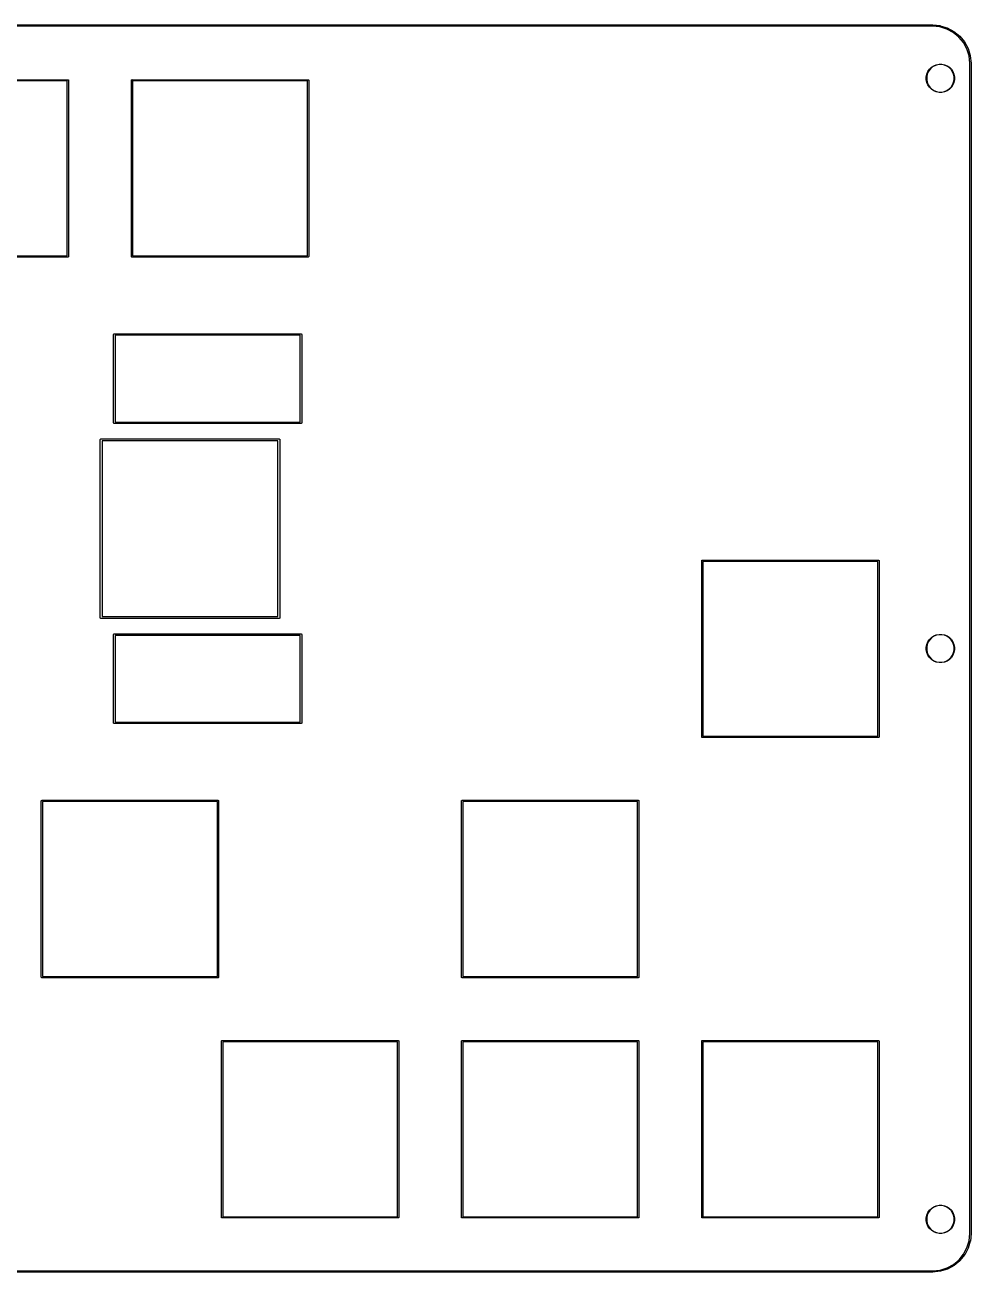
# Model space of a CAD drawing. Extents: x 14 to 355, y -116 to -17.
# Drawn here: x 279.8 to 354.9, y -116.1 to -17.2 of the extents above; entities that cross this region are included whole.
import ezdxf

# ---------------------------------------------------------------- set-up
doc = ezdxf.new("R2010")
doc.units = 0
doc.layers.add('BLACK', color=7, linetype='CONTINUOUS')

msp = doc.modelspace()

# ---------------------------------------------------------------- linework, layer by layer
at = {"layer": 'BLACK', "linetype": 'CONTINUOUS'}
for p, q in [((17.2726, -17.2), (351.809, -17.2)), ((351.804, -17.3), (17.2752, -17.3)), ((352.379, -17.3564), (351.804, -17.3)), ((351.809, -17.2), (351.811, -17.2002)), ((351.811, -17.2002), (351.811, -17.2002)), ((351.811, -17.2002), (352.394, -17.2574)), ((352.93, -17.5228), (352.379, -17.3564)), ((352.394, -17.2574), (352.394, -17.2574)), ((352.394, -17.2574), (352.394, -17.2574)), ((352.394, -17.2574), (352.395, -17.2574)), ((352.395, -17.2574), (352.399, -17.2584)), ((352.399, -17.2584), (352.403, -17.2593)), ((352.403, -17.2593), (352.964, -17.4285)), ((353.439, -17.7931), (352.93, -17.5228)), ((352.964, -17.4285), (352.965, -17.4287)), ((352.965, -17.4287), (352.969, -17.4305)), ((352.969, -17.4305), (352.973, -17.4322)), ((352.973, -17.4322), (353.49, -17.7071)), ((353.885, -18.1569), (353.439, -17.7931)), ((353.49, -17.7071), (353.49, -17.7071)), ((353.49, -17.7071), (353.49, -17.7071)), ((353.49, -17.7071), (353.491, -17.7074)), ((353.491, -17.7074), (353.494, -17.71)), ((353.494, -17.71), (353.498, -17.7125)), ((353.498, -17.7125), (353.952, -18.0825)), ((354.252, -18.6005), (353.885, -18.1569)), ((353.952, -18.0825), (353.952, -18.083)), ((353.952, -18.083), (353.955, -18.0862)), ((353.955, -18.0862), (353.959, -18.0894)), ((353.959, -18.0894), (354.332, -18.5405)), ((354.526, -19.1069), (354.252, -18.6005)), ((354.332, -18.5405), (354.332, -18.5405)), ((354.332, -18.5405), (354.332, -18.5406)), ((354.332, -18.5406), (354.332, -18.5411)), ((354.332, -18.5411), (354.335, -18.5449)), ((354.335, -18.5449), (354.337, -18.5486)), ((354.337, -18.5486), (354.616, -19.0637)), ((354.696, -19.6569), (354.526, -19.1069)), ((354.616, -19.0637), (354.616, -19.0637)), ((354.616, -19.0637), (354.616, -19.0637)), ((354.616, -19.0637), (354.616, -19.0643)), ((354.616, -19.0643), (354.618, -19.0685)), ((354.618, -19.0685), (354.62, -19.0727)), ((354.62, -19.0727), (354.793, -19.632)), ((354.756, -20.2318), (354.696, -19.6569)), ((354.793, -19.632), (354.793, -19.6326)), ((354.793, -19.6326), (354.794, -19.6371)), ((354.794, -19.6371), (354.795, -19.6415)), ((354.795, -19.6415), (354.856, -20.2238)), ((351.433, -20.9009), (351.555, -20.7175)), ((351.579, -20.7365), (351.459, -20.915)), ((351.555, -20.7175), (351.711, -20.5616)), ((351.73, -20.5848), (351.579, -20.7365)), ((351.711, -20.5616), (351.895, -20.439)), ((351.909, -20.4655), (351.73, -20.5848)), ((351.895, -20.439), (352.098, -20.3546)), ((352.107, -20.3834), (351.909, -20.4655)), ((352.098, -20.3546), (352.315, -20.3116)), ((352.318, -20.3415), (352.107, -20.3834)), ((352.315, -20.3116), (352.535, -20.3116)), ((352.532, -20.3415), (352.318, -20.3415)), ((352.743, -20.3834), (352.532, -20.3415)), ((352.535, -20.3116), (352.752, -20.3546)), ((352.941, -20.4655), (352.743, -20.3834)), ((352.752, -20.3546), (352.955, -20.439)), ((353.12, -20.5848), (352.941, -20.4655)), ((352.955, -20.439), (353.139, -20.5616)), ((353.271, -20.7365), (353.12, -20.5848)), ((353.139, -20.5616), (353.295, -20.7175)), ((353.391, -20.915), (353.271, -20.7365)), ((353.295, -20.7175), (353.417, -20.9009)), ((354.756, -20.2502), (354.756, -20.2318)), ((354.756, -113.048), (354.756, -20.2502)), ((354.756, -20.2502), (354.756, -20.2502)), ((354.856, -20.2238), (354.856, -20.2245)), ((354.856, -20.2245), (354.856, -20.2267)), ((354.856, -20.2267), (354.856, -20.2289)), ((354.856, -20.2289), (354.856, -20.2475)), ((354.856, -20.2475), (354.856, -20.2476)), ((354.856, -20.2476), (354.856, -113.052)), ((269.242, -21.54), (283.208, -21.54)), ((283.16, -21.64), (269.29, -21.64)), ((283.16, -35.51), (283.16, -21.64)), ((283.208, -21.54), (283.21, -21.5398)), ((283.21, -21.5398), (283.212, -21.54)), ((283.212, -21.54), (283.22, -21.5407)), ((283.22, -21.5407), (283.229, -21.5436)), ((283.229, -21.5436), (283.238, -21.5482)), ((283.238, -21.5482), (283.246, -21.5545)), ((283.246, -21.5545), (283.252, -21.5621)), ((283.252, -21.5621), (283.256, -21.5708)), ((283.256, -21.5708), (283.259, -21.5802)), ((283.259, -21.5802), (283.26, -21.59)), ((283.26, -21.59), (283.26, -21.5924)), ((283.26, -21.5924), (283.26, -35.5576)), ((288.24, -21.59), (288.241, -21.5802)), ((288.24, -21.5924), (288.24, -21.59)), ((288.24, -35.5575), (288.24, -21.5924)), ((288.241, -21.5802), (288.244, -21.5708)), ((288.244, -21.5708), (288.248, -21.5621)), ((288.248, -21.5621), (288.254, -21.5545)), ((288.254, -21.5545), (288.262, -21.5482)), ((288.262, -21.5482), (288.271, -21.5436)), ((288.271, -21.5436), (288.28, -21.5407)), ((288.28, -21.5407), (288.288, -21.54)), ((288.288, -21.54), (288.29, -21.5398)), ((288.29, -21.5398), (288.292, -21.54)), ((288.292, -21.54), (302.258, -21.54)), ((288.34, -21.64), (288.34, -35.51)), ((302.21, -21.64), (288.34, -21.64)), ((302.21, -35.51), (302.21, -21.64)), ((302.258, -21.54), (302.26, -21.5398)), ((302.26, -21.5398), (302.262, -21.54)), ((302.262, -21.54), (302.27, -21.5407)), ((302.27, -21.5407), (302.279, -21.5436)), ((302.279, -21.5436), (302.288, -21.5482)), ((302.288, -21.5482), (302.296, -21.5545)), ((302.296, -21.5545), (302.302, -21.5621)), ((302.302, -21.5621), (302.306, -21.5708)), ((302.306, -21.5708), (302.309, -21.5802)), ((302.309, -21.5802), (302.31, -21.59)), ((302.31, -21.59), (302.31, -21.5924)), ((302.31, -21.5924), (302.31, -35.5576)), ((351.305, -21.3209), (351.348, -21.1046)), ((351.305, -21.5415), (351.305, -21.3209)), ((351.348, -21.7578), (351.305, -21.5415)), ((351.377, -21.1133), (351.335, -21.3239)), ((351.335, -21.3239), (351.335, -21.5385)), ((351.335, -21.5385), (351.377, -21.7491)), ((351.348, -21.1046), (351.433, -20.9009)), ((351.433, -21.9615), (351.348, -21.7578)), ((351.459, -20.915), (351.377, -21.1133)), ((351.377, -21.7491), (351.459, -21.9474)), ((353.473, -21.1133), (353.391, -20.915)), ((353.391, -21.9474), (353.473, -21.7491)), ((353.417, -20.9009), (353.502, -21.1046)), ((353.502, -21.7578), (353.417, -21.9615)), ((353.515, -21.3239), (353.473, -21.1133)), ((353.473, -21.7491), (353.515, -21.5385)), ((353.502, -21.1046), (353.545, -21.3209)), ((353.545, -21.5415), (353.502, -21.7578)), ((353.515, -21.5385), (353.515, -21.3239)), ((353.545, -21.3209), (353.545, -21.5415)), ((351.555, -22.1449), (351.433, -21.9615)), ((351.459, -21.9474), (351.579, -22.1259)), ((351.711, -22.3008), (351.555, -22.1449)), ((351.579, -22.1259), (351.73, -22.2776)), ((351.895, -22.4234), (351.711, -22.3008)), ((351.73, -22.2776), (351.909, -22.3969)), ((352.098, -22.5078), (351.895, -22.4234)), ((351.909, -22.3969), (352.107, -22.479)), ((352.315, -22.5508), (352.098, -22.5078)), ((352.107, -22.479), (352.318, -22.5209)), ((352.535, -22.5508), (352.315, -22.5508)), ((352.318, -22.5209), (352.532, -22.5209)), ((352.532, -22.5209), (352.743, -22.479)), ((352.752, -22.5078), (352.535, -22.5508)), ((352.743, -22.479), (352.941, -22.3969)), ((352.955, -22.4234), (352.752, -22.5078)), ((352.941, -22.3969), (353.12, -22.2776)), ((353.139, -22.3008), (352.955, -22.4234)), ((353.12, -22.2776), (353.271, -22.1259)), ((353.295, -22.1449), (353.139, -22.3008)), ((353.271, -22.1259), (353.391, -21.9474)), ((353.417, -21.9615), (353.295, -22.1449)), ((269.29, -35.51), (283.16, -35.51)), ((283.238, -35.6018), (283.229, -35.6064)), ((283.246, -35.5955), (283.238, -35.6018)), ((283.252, -35.5879), (283.246, -35.5955)), ((283.256, -35.5792), (283.252, -35.5879)), ((283.259, -35.5698), (283.256, -35.5792)), ((283.26, -35.56), (283.259, -35.5698)), ((283.26, -35.5576), (283.26, -35.56)), ((288.24, -35.56), (288.24, -35.5575)), ((288.241, -35.5698), (288.24, -35.56)), ((288.244, -35.5792), (288.241, -35.5698)), ((288.248, -35.5879), (288.244, -35.5792)), ((288.254, -35.5955), (288.248, -35.5879)), ((288.262, -35.6018), (288.254, -35.5955)), ((288.271, -35.6064), (288.262, -35.6018)), ((288.34, -35.51), (302.21, -35.51)), ((302.288, -35.6018), (302.279, -35.6064)), ((302.296, -35.5955), (302.288, -35.6018)), ((302.302, -35.5879), (302.296, -35.5955)), ((302.306, -35.5792), (302.302, -35.5879)), ((302.309, -35.5698), (302.306, -35.5792)), ((302.31, -35.56), (302.309, -35.5698)), ((302.31, -35.5576), (302.31, -35.56)), ((283.208, -35.61), (269.242, -35.61)), ((283.21, -35.6102), (283.208, -35.61)), ((283.212, -35.61), (283.21, -35.6102)), ((283.22, -35.6093), (283.212, -35.61)), ((283.229, -35.6064), (283.22, -35.6093)), ((288.28, -35.6093), (288.271, -35.6064)), ((288.288, -35.61), (288.28, -35.6093)), ((288.29, -35.6102), (288.288, -35.61)), ((288.292, -35.61), (288.29, -35.6102)), ((302.258, -35.61), (288.292, -35.61)), ((302.26, -35.6102), (302.258, -35.61)), ((302.262, -35.61), (302.26, -35.6102)), ((302.27, -35.6093), (302.262, -35.61)), ((302.279, -35.6064), (302.27, -35.6093)), ((286.833, -41.75), (286.835, -41.7382)), ((286.834, -41.7529), (286.833, -41.75)), ((286.834, -48.747), (286.834, -41.7529)), ((286.835, -41.7382), (286.838, -41.7269)), ((286.838, -41.7269), (286.844, -41.7165)), ((286.844, -41.7165), (286.851, -41.7074)), ((286.851, -41.7074), (286.86, -41.6999)), ((286.86, -41.6999), (286.871, -41.6943)), ((286.871, -41.6943), (286.882, -41.6909)), ((286.882, -41.6909), (286.891, -41.69)), ((286.891, -41.69), (286.894, -41.6897)), ((286.894, -41.6897), (286.897, -41.69)), ((286.897, -41.69), (301.691, -41.69)), ((286.954, -41.81), (286.954, -48.69)), ((301.634, -41.81), (286.954, -41.81)), ((301.634, -48.69), (301.634, -41.81)), ((301.691, -41.69), (301.694, -41.6897)), ((301.694, -41.6897), (301.697, -41.69)), ((301.697, -41.69), (301.706, -41.6909)), ((301.706, -41.6909), (301.717, -41.6943)), ((301.717, -41.6943), (301.727, -41.6999)), ((301.727, -41.6999), (301.736, -41.7074)), ((301.736, -41.7074), (301.744, -41.7165)), ((301.744, -41.7165), (301.749, -41.7269)), ((301.749, -41.7269), (301.753, -41.7382)), ((301.753, -41.7382), (301.754, -41.75)), ((301.754, -41.75), (301.754, -41.7529)), ((301.754, -41.7529), (301.754, -48.7471)), ((286.833, -48.75), (286.834, -48.747)), ((286.835, -48.7618), (286.833, -48.75)), ((286.838, -48.7731), (286.835, -48.7618)), ((286.844, -48.7835), (286.838, -48.7731)), ((286.851, -48.7926), (286.844, -48.7835)), ((286.86, -48.8001), (286.851, -48.7926)), ((286.871, -48.8057), (286.86, -48.8001)), ((286.882, -48.8091), (286.871, -48.8057)), ((286.891, -48.81), (286.882, -48.8091)), ((286.894, -48.8103), (286.891, -48.81)), ((286.891, -48.81), (286.891, -48.81)), ((286.897, -48.81), (286.894, -48.8103)), ((301.691, -48.81), (286.897, -48.81)), ((286.954, -48.69), (301.634, -48.69)), ((301.694, -48.8103), (301.691, -48.81)), ((301.697, -48.81), (301.694, -48.8103)), ((301.706, -48.8091), (301.697, -48.81)), ((301.697, -48.81), (301.697, -48.81)), ((301.717, -48.8057), (301.706, -48.8091)), ((301.727, -48.8001), (301.717, -48.8057)), ((301.736, -48.7926), (301.727, -48.8001)), ((301.744, -48.7835), (301.736, -48.7926)), ((301.749, -48.7731), (301.744, -48.7835)), ((301.753, -48.7618), (301.749, -48.7731)), ((301.754, -48.75), (301.753, -48.7618)), ((301.754, -48.7471), (301.754, -48.75)), ((285.768, -50.1), (285.77, -50.0853)), ((285.769, -50.1037), (285.768, -50.1)), ((285.769, -64.1963), (285.769, -50.1037)), ((285.77, -50.0853), (285.774, -50.0712)), ((285.774, -50.0712), (285.781, -50.0581)), ((285.781, -50.0581), (285.79, -50.0467)), ((285.79, -50.0467), (285.802, -50.0373)), ((285.802, -50.0373), (285.815, -50.0304)), ((285.815, -50.0304), (285.829, -50.0261)), ((285.829, -50.0261), (285.84, -50.025)), ((285.84, -50.025), (285.844, -50.0246)), ((285.844, -50.0246), (285.847, -50.025)), ((285.847, -50.025), (299.94, -50.025)), ((285.919, -50.175), (285.919, -64.125)), ((299.869, -50.175), (285.919, -50.175)), ((299.869, -64.125), (299.869, -50.175)), ((299.94, -50.025), (299.944, -50.0246)), ((299.944, -50.0246), (299.947, -50.025)), ((299.947, -50.025), (299.958, -50.0261)), ((299.958, -50.0261), (299.973, -50.0304)), ((299.973, -50.0304), (299.986, -50.0373)), ((299.986, -50.0373), (299.997, -50.0467)), ((299.997, -50.0467), (300.006, -50.0581)), ((300.006, -50.0581), (300.013, -50.0712)), ((300.013, -50.0712), (300.018, -50.0853)), ((300.018, -50.0853), (300.019, -50.1)), ((300.019, -50.1), (300.019, -50.1037)), ((300.019, -50.1037), (300.019, -64.1963)), ((333.484, -59.6802), (333.487, -59.6708)), ((333.484, -59.69), (333.484, -59.6802)), ((333.484, -59.6924), (333.484, -59.69)), ((333.484, -73.6575), (333.484, -59.6924)), ((333.487, -59.6708), (333.492, -59.6621)), ((333.492, -59.6621), (333.498, -59.6545)), ((333.498, -59.6545), (333.506, -59.6482)), ((333.506, -59.6482), (333.515, -59.6436)), ((333.515, -59.6436), (333.524, -59.6407)), ((333.524, -59.6407), (333.531, -59.64)), ((333.531, -59.64), (333.534, -59.6398)), ((333.534, -59.6398), (333.536, -59.64)), ((333.536, -59.64), (347.501, -59.64)), ((333.584, -59.74), (333.584, -73.61)), ((347.454, -59.74), (333.584, -59.74)), ((347.454, -73.61), (347.454, -59.74)), ((347.501, -59.64), (347.504, -59.6398)), ((347.504, -59.6398), (347.506, -59.64)), ((347.506, -59.64), (347.514, -59.6407)), ((347.514, -59.6407), (347.523, -59.6436)), ((347.523, -59.6436), (347.532, -59.6482)), ((347.532, -59.6482), (347.539, -59.6545)), ((347.539, -59.6545), (347.546, -59.6621)), ((347.546, -59.6621), (347.55, -59.6708)), ((347.55, -59.6708), (347.553, -59.6802)), ((347.553, -59.6802), (347.554, -59.69)), ((347.554, -59.69), (347.554, -59.6924)), ((347.554, -59.6924), (347.554, -73.6576)), ((285.768, -64.2), (285.769, -64.1963)), ((285.77, -64.2147), (285.768, -64.2)), ((285.774, -64.2288), (285.77, -64.2147)), ((285.781, -64.2419), (285.774, -64.2288)), ((285.79, -64.2533), (285.781, -64.2419)), ((285.802, -64.2627), (285.79, -64.2533)), ((285.815, -64.2696), (285.802, -64.2627)), ((285.829, -64.2739), (285.815, -64.2696)), ((285.844, -64.2754), (285.829, -64.2739)), ((285.847, -64.275), (285.844, -64.2754)), ((299.94, -64.275), (285.847, -64.275)), ((285.919, -64.125), (299.869, -64.125)), ((299.944, -64.2754), (299.94, -64.275)), ((299.947, -64.275), (299.944, -64.2754)), ((299.958, -64.2739), (299.947, -64.275)), ((299.973, -64.2696), (299.958, -64.2739)), ((299.986, -64.2627), (299.973, -64.2696)), ((299.997, -64.2533), (299.986, -64.2627)), ((300.006, -64.2419), (299.997, -64.2533)), ((300.013, -64.2288), (300.006, -64.2419)), ((300.018, -64.2147), (300.013, -64.2288)), ((300.019, -64.2), (300.018, -64.2147)), ((300.019, -64.1963), (300.019, -64.2)), ((286.833, -65.55), (286.835, -65.5382)), ((286.834, -65.553), (286.833, -65.55)), ((286.834, -72.5471), (286.834, -65.553)), ((286.835, -65.5382), (286.838, -65.5269)), ((286.838, -65.5269), (286.844, -65.5165)), ((286.844, -65.5165), (286.851, -65.5074)), ((286.851, -65.5074), (286.86, -65.4999)), ((286.86, -65.4999), (286.871, -65.4943)), ((286.871, -65.4943), (286.882, -65.4909)), ((286.882, -65.4909), (286.891, -65.49)), ((286.891, -65.49), (286.894, -65.4897)), ((286.891, -65.49), (286.891, -65.49)), ((286.894, -65.4897), (286.897, -65.49)), ((286.897, -65.49), (301.691, -65.49)), ((286.954, -65.61), (286.954, -72.49)), ((301.634, -65.61), (286.954, -65.61)), ((301.634, -72.49), (301.634, -65.61)), ((301.691, -65.49), (301.694, -65.4897)), ((301.694, -65.4897), (301.697, -65.49)), ((301.697, -65.49), (301.697, -65.49)), ((301.697, -65.49), (301.706, -65.4909)), ((301.706, -65.4909), (301.717, -65.4943)), ((301.717, -65.4943), (301.727, -65.4999)), ((301.727, -65.4999), (301.736, -65.5074)), ((301.736, -65.5074), (301.744, -65.5165)), ((301.744, -65.5165), (301.749, -65.5269)), ((301.749, -65.5269), (301.753, -65.5382)), ((301.753, -65.5382), (301.754, -65.55)), ((301.754, -65.55), (301.754, -65.5529)), ((301.754, -65.5529), (301.754, -72.5471)), ((351.348, -66.3234), (351.433, -66.1197)), ((351.459, -66.1338), (351.377, -66.3321)), ((351.433, -66.1197), (351.555, -65.9363)), ((351.579, -65.9553), (351.459, -66.1338)), ((351.555, -65.9363), (351.711, -65.7804)), ((351.73, -65.8036), (351.579, -65.9553)), ((351.711, -65.7804), (351.895, -65.6578)), ((351.909, -65.6843), (351.73, -65.8036)), ((351.895, -65.6578), (352.098, -65.5734)), ((352.107, -65.6021), (351.909, -65.6843)), ((352.098, -65.5734), (352.315, -65.5304)), ((352.318, -65.5603), (352.107, -65.6021)), ((352.315, -65.5304), (352.535, -65.5304)), ((352.532, -65.5603), (352.318, -65.5603)), ((352.743, -65.6021), (352.532, -65.5603)), ((352.535, -65.5304), (352.752, -65.5734)), ((352.941, -65.6843), (352.743, -65.6021)), ((352.752, -65.5734), (352.955, -65.6578)), ((353.12, -65.8036), (352.941, -65.6843)), ((352.955, -65.6578), (353.139, -65.7804)), ((353.271, -65.9553), (353.12, -65.8036)), ((353.139, -65.7804), (353.295, -65.9363)), ((353.391, -66.1338), (353.271, -65.9553)), ((353.295, -65.9363), (353.417, -66.1197)), ((353.473, -66.3321), (353.391, -66.1338)), ((353.417, -66.1197), (353.502, -66.3234)), ((351.305, -66.5397), (351.348, -66.3234)), ((351.305, -66.7603), (351.305, -66.5397)), ((351.348, -66.9766), (351.305, -66.7603)), ((351.377, -66.3321), (351.335, -66.5427)), ((351.335, -66.5427), (351.335, -66.7573)), ((351.335, -66.7573), (351.377, -66.9679)), ((351.433, -67.1803), (351.348, -66.9766)), ((351.377, -66.9679), (351.459, -67.1662)), ((351.555, -67.3637), (351.433, -67.1803)), ((351.459, -67.1662), (351.579, -67.3447)), ((353.271, -67.3447), (353.391, -67.1662)), ((353.417, -67.1803), (353.295, -67.3637)), ((353.391, -67.1662), (353.473, -66.9679)), ((353.502, -66.9766), (353.417, -67.1803)), ((353.515, -66.5427), (353.473, -66.3321)), ((353.473, -66.9679), (353.515, -66.7573)), ((353.502, -66.3234), (353.545, -66.5397)), ((353.545, -66.7603), (353.502, -66.9766)), ((353.515, -66.7573), (353.515, -66.5427)), ((353.545, -66.5397), (353.545, -66.7603)), ((351.711, -67.5196), (351.555, -67.3637)), ((351.579, -67.3447), (351.73, -67.4964)), ((351.895, -67.6422), (351.711, -67.5196)), ((351.73, -67.4964), (351.909, -67.6157)), ((352.098, -67.7266), (351.895, -67.6422)), ((351.909, -67.6157), (352.107, -67.6979)), ((352.315, -67.7696), (352.098, -67.7266)), ((352.107, -67.6979), (352.318, -67.7397)), ((352.535, -67.7696), (352.315, -67.7696)), ((352.318, -67.7397), (352.532, -67.7397)), ((352.532, -67.7397), (352.743, -67.6979)), ((352.752, -67.7266), (352.535, -67.7696)), ((352.743, -67.6979), (352.941, -67.6157)), ((352.955, -67.6422), (352.752, -67.7266)), ((352.941, -67.6157), (353.12, -67.4964)), ((353.139, -67.5196), (352.955, -67.6422)), ((353.12, -67.4964), (353.271, -67.3447)), ((353.295, -67.3637), (353.139, -67.5196)), ((286.833, -72.55), (286.834, -72.5471)), ((286.835, -72.5618), (286.833, -72.55)), ((286.838, -72.5731), (286.835, -72.5618)), ((286.844, -72.5835), (286.838, -72.5731)), ((286.851, -72.5926), (286.844, -72.5835)), ((286.86, -72.6001), (286.851, -72.5926)), ((286.871, -72.6057), (286.86, -72.6001)), ((286.882, -72.6091), (286.871, -72.6057)), ((286.894, -72.6103), (286.882, -72.6091)), ((286.897, -72.61), (286.894, -72.6103)), ((301.691, -72.61), (286.897, -72.61)), ((286.954, -72.49), (301.634, -72.49)), ((301.694, -72.6103), (301.691, -72.61)), ((301.706, -72.6091), (301.694, -72.6103)), ((301.717, -72.6057), (301.706, -72.6091)), ((301.727, -72.6001), (301.717, -72.6057)), ((301.736, -72.5926), (301.727, -72.6001)), ((301.744, -72.5835), (301.736, -72.5926)), ((301.749, -72.5731), (301.744, -72.5835)), ((301.753, -72.5618), (301.749, -72.5731)), ((301.754, -72.5529), (301.753, -72.5618)), ((301.754, -72.5471), (301.754, -72.55)), ((301.754, -72.55), (301.754, -72.5529)), ((301.754, -72.5529), (301.754, -72.5529)), ((333.484, -73.66), (333.484, -73.6575)), ((333.484, -73.6698), (333.484, -73.66)), ((333.487, -73.6792), (333.484, -73.6698)), ((333.492, -73.6879), (333.487, -73.6792)), ((333.498, -73.6955), (333.492, -73.6879)), ((333.506, -73.7018), (333.498, -73.6955)), ((333.515, -73.7064), (333.506, -73.7018)), ((333.524, -73.7093), (333.515, -73.7064)), ((333.531, -73.71), (333.524, -73.7093)), ((333.534, -73.7102), (333.531, -73.71)), ((333.536, -73.71), (333.534, -73.7102)), ((347.501, -73.71), (333.536, -73.71)), ((333.584, -73.61), (347.454, -73.61)), ((347.504, -73.7102), (347.501, -73.71)), ((347.506, -73.71), (347.504, -73.7102)), ((347.514, -73.7093), (347.506, -73.71)), ((347.523, -73.7064), (347.514, -73.7093)), ((347.532, -73.7018), (347.523, -73.7064)), ((347.539, -73.6955), (347.532, -73.7018)), ((347.546, -73.6879), (347.539, -73.6955)), ((347.55, -73.6792), (347.546, -73.6879)), ((347.553, -73.6698), (347.55, -73.6792)), ((347.554, -73.66), (347.553, -73.6698)), ((347.554, -73.6576), (347.554, -73.66)), ((281.096, -78.74), (281.097, -78.7302)), ((281.096, -78.7424), (281.096, -78.74)), ((281.096, -92.7075), (281.096, -78.7424)), ((281.097, -78.7302), (281.1, -78.7208)), ((281.1, -78.7208), (281.104, -78.7121)), ((281.104, -78.7121), (281.111, -78.7045)), ((281.111, -78.7045), (281.118, -78.6982)), ((281.118, -78.6982), (281.127, -78.6936)), ((281.127, -78.6936), (281.136, -78.6907)), ((281.136, -78.6907), (281.144, -78.69)), ((281.144, -78.69), (281.146, -78.6898)), ((281.146, -78.6898), (281.149, -78.69)), ((281.149, -78.69), (295.114, -78.69)), ((281.196, -78.79), (281.196, -92.66)), ((295.066, -78.79), (281.196, -78.79)), ((295.066, -92.66), (295.066, -78.79)), ((295.114, -78.69), (295.116, -78.6898)), ((295.116, -78.6898), (295.119, -78.69)), ((295.119, -78.69), (295.126, -78.6907)), ((295.126, -78.6907), (295.135, -78.6936)), ((295.135, -78.6936), (295.144, -78.6982)), ((295.144, -78.6982), (295.152, -78.7045)), ((295.152, -78.7045), (295.158, -78.7121)), ((295.158, -78.7121), (295.163, -78.7208)), ((295.163, -78.7208), (295.166, -78.7302)), ((295.166, -78.7302), (295.166, -78.74)), ((295.166, -78.74), (295.166, -78.7424)), ((295.166, -78.7424), (295.166, -92.7076)), ((314.434, -78.7302), (314.437, -78.7208)), ((314.434, -78.74), (314.434, -78.7302)), ((314.434, -78.7424), (314.434, -78.74)), ((314.434, -92.7075), (314.434, -78.7424)), ((314.437, -78.7208), (314.442, -78.7121)), ((314.442, -78.7121), (314.448, -78.7045)), ((314.448, -78.7045), (314.456, -78.6982)), ((314.456, -78.6982), (314.465, -78.6936)), ((314.465, -78.6936), (314.474, -78.6907)), ((314.474, -78.6907), (314.481, -78.69)), ((314.481, -78.69), (314.484, -78.6898)), ((314.484, -78.6898), (314.486, -78.69)), ((314.486, -78.69), (328.451, -78.69)), ((314.534, -78.79), (314.534, -92.66)), ((328.404, -78.79), (314.534, -78.79)), ((328.404, -92.66), (328.404, -78.79)), ((328.451, -78.69), (328.454, -78.6898)), ((328.454, -78.6898), (328.456, -78.69)), ((328.456, -78.69), (328.464, -78.6907)), ((328.464, -78.6907), (328.473, -78.6936)), ((328.473, -78.6936), (328.482, -78.6982)), ((328.482, -78.6982), (328.489, -78.7045)), ((328.489, -78.7045), (328.496, -78.7121)), ((328.496, -78.7121), (328.5, -78.7208)), ((328.5, -78.7208), (328.503, -78.7302)), ((328.503, -78.7302), (328.504, -78.74)), ((328.504, -78.74), (328.504, -78.7424)), ((328.504, -78.7424), (328.504, -92.7076)), ((281.096, -92.71), (281.096, -92.7075)), ((281.097, -92.7198), (281.096, -92.71)), ((281.1, -92.7292), (281.097, -92.7198)), ((281.104, -92.7379), (281.1, -92.7292)), ((281.111, -92.7455), (281.104, -92.7379)), ((281.118, -92.7518), (281.111, -92.7455)), ((281.127, -92.7564), (281.118, -92.7518)), ((281.136, -92.7593), (281.127, -92.7564)), ((281.144, -92.76), (281.136, -92.7593)), ((281.146, -92.7602), (281.144, -92.76)), ((281.149, -92.76), (281.146, -92.7602)), ((295.114, -92.76), (281.149, -92.76)), ((281.196, -92.66), (295.066, -92.66)), ((295.116, -92.7602), (295.114, -92.76)), ((295.119, -92.76), (295.116, -92.7602)), ((295.126, -92.7593), (295.119, -92.76)), ((295.135, -92.7564), (295.126, -92.7593)), ((295.144, -92.7518), (295.135, -92.7564)), ((295.152, -92.7455), (295.144, -92.7518)), ((295.158, -92.7379), (295.152, -92.7455)), ((295.163, -92.7292), (295.158, -92.7379)), ((295.166, -92.7198), (295.163, -92.7292)), ((295.166, -92.7076), (295.166, -92.71)), ((295.166, -92.71), (295.166, -92.7198)), ((314.434, -92.71), (314.434, -92.7075)), ((314.434, -92.7198), (314.434, -92.71)), ((314.437, -92.7292), (314.434, -92.7198)), ((314.442, -92.7379), (314.437, -92.7292)), ((314.448, -92.7455), (314.442, -92.7379)), ((314.456, -92.7518), (314.448, -92.7455)), ((314.465, -92.7564), (314.456, -92.7518)), ((314.474, -92.7593), (314.465, -92.7564)), ((314.481, -92.76), (314.474, -92.7593)), ((314.484, -92.7602), (314.481, -92.76)), ((314.486, -92.76), (314.484, -92.7602)), ((328.451, -92.76), (314.486, -92.76)), ((314.534, -92.66), (328.404, -92.66)), ((328.454, -92.7602), (328.451, -92.76)), ((328.456, -92.76), (328.454, -92.7602)), ((328.464, -92.7593), (328.456, -92.76)), ((328.473, -92.7564), (328.464, -92.7593)), ((328.482, -92.7518), (328.473, -92.7564)), ((328.489, -92.7455), (328.482, -92.7518)), ((328.496, -92.7379), (328.489, -92.7455)), ((328.5, -92.7292), (328.496, -92.7379)), ((328.503, -92.7198), (328.5, -92.7292)), ((328.504, -92.71), (328.503, -92.7198)), ((328.504, -92.7076), (328.504, -92.71)), ((295.384, -97.7802), (295.387, -97.7708)), ((295.384, -97.79), (295.384, -97.7802)), ((295.384, -97.7924), (295.384, -97.79)), ((295.384, -111.758), (295.384, -97.7924)), ((295.387, -97.7708), (295.392, -97.7621)), ((295.392, -97.7621), (295.398, -97.7545)), ((295.398, -97.7545), (295.406, -97.7482)), ((295.406, -97.7482), (295.415, -97.7436)), ((295.415, -97.7436), (295.424, -97.7407)), ((295.424, -97.7407), (295.431, -97.74)), ((295.431, -97.74), (295.434, -97.7398)), ((295.434, -97.7398), (295.436, -97.74)), ((295.436, -97.74), (309.401, -97.74)), ((295.484, -97.84), (295.484, -111.71)), ((309.354, -97.84), (295.484, -97.84)), ((309.354, -111.71), (309.354, -97.84)), ((309.401, -97.74), (309.404, -97.7398)), ((309.404, -97.7398), (309.406, -97.74)), ((309.406, -97.74), (309.414, -97.7407)), ((309.414, -97.7407), (309.423, -97.7436)), ((309.423, -97.7436), (309.432, -97.7482)), ((309.432, -97.7482), (309.439, -97.7545)), ((309.439, -97.7545), (309.446, -97.7621)), ((309.446, -97.7621), (309.45, -97.7708)), ((309.45, -97.7708), (309.453, -97.7802)), ((309.453, -97.7802), (309.454, -97.79)), ((309.454, -97.79), (309.454, -97.7924)), ((309.454, -97.7924), (309.454, -111.758)), ((314.434, -97.7802), (314.437, -97.7708)), ((314.434, -97.79), (314.434, -97.7802)), ((314.434, -97.7924), (314.434, -97.79)), ((314.434, -111.758), (314.434, -97.7924)), ((314.437, -97.7708), (314.442, -97.7621)), ((314.442, -97.7621), (314.448, -97.7545)), ((314.448, -97.7545), (314.456, -97.7482)), ((314.456, -97.7482), (314.465, -97.7436)), ((314.465, -97.7436), (314.474, -97.7407)), ((314.474, -97.7407), (314.481, -97.74)), ((314.481, -97.74), (314.484, -97.7398)), ((314.484, -97.7398), (314.486, -97.74)), ((314.486, -97.74), (328.451, -97.74)), ((314.534, -97.84), (314.534, -111.71)), ((328.404, -97.84), (314.534, -97.84)), ((328.404, -111.71), (328.404, -97.84)), ((328.451, -97.74), (328.454, -97.7398)), ((328.454, -97.7398), (328.456, -97.74)), ((328.456, -97.74), (328.464, -97.7407)), ((328.464, -97.7407), (328.473, -97.7436)), ((328.473, -97.7436), (328.482, -97.7482)), ((328.482, -97.7482), (328.489, -97.7545)), ((328.489, -97.7545), (328.496, -97.7621)), ((328.496, -97.7621), (328.5, -97.7708)), ((328.5, -97.7708), (328.503, -97.7802)), ((328.503, -97.7802), (328.504, -97.79)), ((328.504, -97.79), (328.504, -97.7924)), ((328.504, -97.7924), (328.504, -111.758)), ((333.484, -97.7802), (333.487, -97.7708)), ((333.484, -97.79), (333.484, -97.7802)), ((333.484, -97.7924), (333.484, -97.79)), ((333.484, -111.758), (333.484, -97.7924)), ((333.487, -97.7708), (333.492, -97.7621)), ((333.492, -97.7621), (333.498, -97.7545)), ((333.498, -97.7545), (333.506, -97.7482)), ((333.506, -97.7482), (333.515, -97.7436)), ((333.515, -97.7436), (333.524, -97.7407)), ((333.524, -97.7407), (333.531, -97.74)), ((333.531, -97.74), (333.534, -97.7398)), ((333.534, -97.7398), (333.536, -97.74)), ((333.536, -97.74), (347.501, -97.74)), ((333.584, -97.84), (333.584, -111.71)), ((347.454, -97.84), (333.584, -97.84)), ((347.454, -111.71), (347.454, -97.84)), ((347.501, -97.74), (347.504, -97.7398)), ((347.504, -97.7398), (347.506, -97.74)), ((347.506, -97.74), (347.514, -97.7407)), ((347.514, -97.7407), (347.523, -97.7436)), ((347.523, -97.7436), (347.532, -97.7482)), ((347.532, -97.7482), (347.539, -97.7545)), ((347.539, -97.7545), (347.546, -97.7621)), ((347.546, -97.7621), (347.55, -97.7708)), ((347.55, -97.7708), (347.553, -97.7802)), ((347.553, -97.7802), (347.554, -97.79)), ((347.554, -97.79), (347.554, -97.7924)), ((347.554, -97.7924), (347.554, -111.758)), ((295.484, -111.71), (309.354, -111.71)), ((314.534, -111.71), (328.404, -111.71)), ((333.584, -111.71), (347.454, -111.71)), ((351.305, -111.809), (351.348, -111.592)), ((351.377, -111.601), (351.335, -111.812)), ((351.348, -111.592), (351.433, -111.389)), ((351.459, -111.403), (351.377, -111.601)), ((351.433, -111.389), (351.555, -111.205)), ((351.579, -111.224), (351.459, -111.403)), ((351.555, -111.205), (351.711, -111.049)), ((351.73, -111.073), (351.579, -111.224)), ((351.711, -111.049), (351.895, -110.927)), ((351.909, -110.953), (351.73, -111.073)), ((351.895, -110.927), (352.098, -110.842)), ((352.107, -110.871), (351.909, -110.953)), ((352.098, -110.842), (352.315, -110.799)), ((352.318, -110.829), (352.107, -110.871)), ((352.315, -110.799), (352.535, -110.799)), ((352.532, -110.829), (352.318, -110.829)), ((352.743, -110.871), (352.532, -110.829)), ((352.535, -110.799), (352.752, -110.842)), ((352.941, -110.953), (352.743, -110.871)), ((352.752, -110.842), (352.955, -110.927)), ((353.12, -111.073), (352.941, -110.953)), ((352.955, -110.927), (353.139, -111.049)), ((353.271, -111.224), (353.12, -111.073)), ((353.139, -111.049), (353.295, -111.205)), ((353.391, -111.403), (353.271, -111.224)), ((353.295, -111.205), (353.417, -111.389)), ((353.473, -111.601), (353.391, -111.403)), ((353.417, -111.389), (353.502, -111.592)), ((353.515, -111.812), (353.473, -111.601)), ((353.502, -111.592), (353.545, -111.809)), ((295.384, -111.76), (295.384, -111.758)), ((295.384, -111.77), (295.384, -111.76)), ((295.387, -111.779), (295.384, -111.77)), ((295.392, -111.788), (295.387, -111.779)), ((295.398, -111.796), (295.392, -111.788)), ((295.406, -111.802), (295.398, -111.796)), ((295.415, -111.806), (295.406, -111.802)), ((295.424, -111.809), (295.415, -111.806)), ((295.431, -111.81), (295.424, -111.809)), ((295.434, -111.81), (295.431, -111.81)), ((295.436, -111.81), (295.434, -111.81)), ((309.401, -111.81), (295.436, -111.81)), ((309.404, -111.81), (309.401, -111.81)), ((309.406, -111.81), (309.404, -111.81)), ((309.414, -111.809), (309.406, -111.81)), ((309.423, -111.806), (309.414, -111.809)), ((309.432, -111.802), (309.423, -111.806)), ((309.439, -111.796), (309.432, -111.802)), ((309.446, -111.788), (309.439, -111.796)), ((309.45, -111.779), (309.446, -111.788)), ((309.453, -111.77), (309.45, -111.779)), ((309.454, -111.76), (309.453, -111.77)), ((309.454, -111.758), (309.454, -111.76)), ((314.434, -111.76), (314.434, -111.758)), ((314.434, -111.77), (314.434, -111.76)), ((314.437, -111.779), (314.434, -111.77)), ((314.442, -111.788), (314.437, -111.779)), ((314.448, -111.796), (314.442, -111.788)), ((314.456, -111.802), (314.448, -111.796)), ((314.465, -111.806), (314.456, -111.802)), ((314.474, -111.809), (314.465, -111.806)), ((314.481, -111.81), (314.474, -111.809)), ((314.484, -111.81), (314.481, -111.81)), ((314.486, -111.81), (314.484, -111.81)), ((328.451, -111.81), (314.486, -111.81)), ((328.454, -111.81), (328.451, -111.81)), ((328.456, -111.81), (328.454, -111.81)), ((328.464, -111.809), (328.456, -111.81)), ((328.473, -111.806), (328.464, -111.809)), ((328.482, -111.802), (328.473, -111.806)), ((328.489, -111.796), (328.482, -111.802)), ((328.496, -111.788), (328.489, -111.796)), ((328.5, -111.779), (328.496, -111.788)), ((328.503, -111.77), (328.5, -111.779)), ((328.504, -111.76), (328.503, -111.77)), ((328.504, -111.758), (328.504, -111.76)), ((333.484, -111.76), (333.484, -111.758)), ((333.484, -111.77), (333.484, -111.76)), ((333.487, -111.779), (333.484, -111.77)), ((333.492, -111.788), (333.487, -111.779)), ((333.498, -111.796), (333.492, -111.788)), ((333.506, -111.802), (333.498, -111.796)), ((333.515, -111.806), (333.506, -111.802)), ((333.524, -111.809), (333.515, -111.806)), ((333.531, -111.81), (333.524, -111.809)), ((333.534, -111.81), (333.531, -111.81)), ((333.536, -111.81), (333.534, -111.81)), ((347.501, -111.81), (333.536, -111.81)), ((347.504, -111.81), (347.501, -111.81)), ((347.506, -111.81), (347.504, -111.81)), ((347.514, -111.809), (347.506, -111.81)), ((347.523, -111.806), (347.514, -111.809)), ((347.532, -111.802), (347.523, -111.806)), ((347.539, -111.796), (347.532, -111.802)), ((347.546, -111.788), (347.539, -111.796)), ((347.55, -111.779), (347.546, -111.788)), ((347.553, -111.77), (347.55, -111.779)), ((347.554, -111.76), (347.553, -111.77)), ((347.554, -111.758), (347.554, -111.76)), ((351.305, -112.029), (351.305, -111.809)), ((351.348, -112.246), (351.305, -112.029)), ((351.335, -111.812), (351.335, -112.026)), ((351.335, -112.026), (351.377, -112.237)), ((351.433, -112.449), (351.348, -112.246)), ((351.377, -112.237), (351.459, -112.435)), ((351.555, -112.633), (351.433, -112.449)), ((351.459, -112.435), (351.579, -112.614)), ((351.711, -112.789), (351.555, -112.633)), ((351.579, -112.614), (351.73, -112.765)), ((353.12, -112.765), (353.271, -112.614)), ((353.295, -112.633), (353.139, -112.789)), ((353.271, -112.614), (353.391, -112.435)), ((353.417, -112.449), (353.295, -112.633)), ((353.391, -112.435), (353.473, -112.237)), ((353.502, -112.246), (353.417, -112.449)), ((353.473, -112.237), (353.515, -112.026)), ((353.545, -112.029), (353.502, -112.246)), ((353.515, -112.026), (353.515, -111.812)), ((353.545, -111.809), (353.545, -112.029)), ((351.895, -112.911), (351.711, -112.789)), ((351.73, -112.765), (351.909, -112.885)), ((352.098, -112.996), (351.895, -112.911)), ((351.909, -112.885), (352.107, -112.967)), ((352.315, -113.039), (352.098, -112.996)), ((352.107, -112.967), (352.318, -113.009)), ((352.535, -113.039), (352.315, -113.039)), ((352.318, -113.009), (352.532, -113.009)), ((352.532, -113.009), (352.743, -112.967)), ((352.752, -112.996), (352.535, -113.039)), ((352.743, -112.967), (352.941, -112.885)), ((352.955, -112.911), (352.752, -112.996)), ((352.941, -112.885), (353.12, -112.765)), ((353.139, -112.789), (352.955, -112.911)), ((354.533, -114.174), (354.7, -113.623)), ((354.797, -113.647), (354.628, -114.208)), ((354.7, -113.623), (354.756, -113.048)), ((354.798, -113.643), (354.797, -113.647)), ((354.799, -113.638), (354.798, -113.643)), ((354.856, -113.055), (354.799, -113.638)), ((354.799, -113.638), (354.799, -113.638)), ((354.799, -113.638), (354.799, -113.638)), ((354.799, -113.638), (354.799, -113.638)), ((354.856, -113.052), (354.856, -113.055)), ((354.856, -113.055), (354.856, -113.055)), ((353.899, -115.128), (354.263, -114.682)), ((354.263, -114.682), (354.533, -114.174)), ((354.624, -114.217), (354.349, -114.734)), ((354.626, -114.212), (354.624, -114.217)), ((354.628, -114.208), (354.626, -114.212)), ((354.628, -114.208), (354.628, -114.208)), ((354.628, -114.208), (354.628, -114.208)), ((354.628, -114.208), (354.628, -114.208)), ((352.949, -115.769), (353.456, -115.495)), ((353.508, -115.581), (352.993, -115.86)), ((353.456, -115.495), (353.899, -115.128)), ((353.511, -115.579), (353.508, -115.581)), ((353.515, -115.576), (353.511, -115.579)), ((353.516, -115.576), (353.515, -115.576)), ((353.967, -115.202), (353.516, -115.576)), ((353.97, -115.199), (353.967, -115.202)), ((353.973, -115.196), (353.97, -115.199)), ((353.974, -115.196), (353.973, -115.196)), ((354.344, -114.742), (353.974, -115.195)), ((353.974, -115.195), (353.974, -115.196)), ((353.974, -115.196), (353.974, -115.196)), ((354.346, -114.738), (354.344, -114.742)), ((354.349, -114.734), (354.346, -114.738)), ((354.349, -114.734), (354.349, -114.734)), ((351.809, -116.1), (17.2726, -116.1)), ((17.2774, -116), (351.806, -116)), ((351.806, -116), (351.824, -116)), ((351.827, -116.1), (351.809, -116.1)), ((351.809, -116.1), (351.809, -116.1)), ((351.824, -116), (352.399, -115.94)), ((351.83, -116.1), (351.827, -116.1)), ((351.832, -116.1), (351.83, -116.1)), ((352.415, -116.038), (351.832, -116.1)), ((351.832, -116.1), (351.832, -116.1)), ((352.399, -115.94), (352.949, -115.769)), ((352.419, -116.038), (352.415, -116.038)), ((352.424, -116.037), (352.419, -116.038)), ((352.984, -115.863), (352.424, -116.036)), ((352.424, -116.036), (352.424, -116.037)), ((352.988, -115.862), (352.984, -115.863)), ((352.992, -115.86), (352.988, -115.862)), ((352.993, -115.86), (352.992, -115.86)), ((352.993, -115.86), (352.993, -115.86)), ((352.993, -115.86), (352.993, -115.86))]:
    msp.add_line(p, q, dxfattribs=at)

doc.saveas('drawing.dxf')
